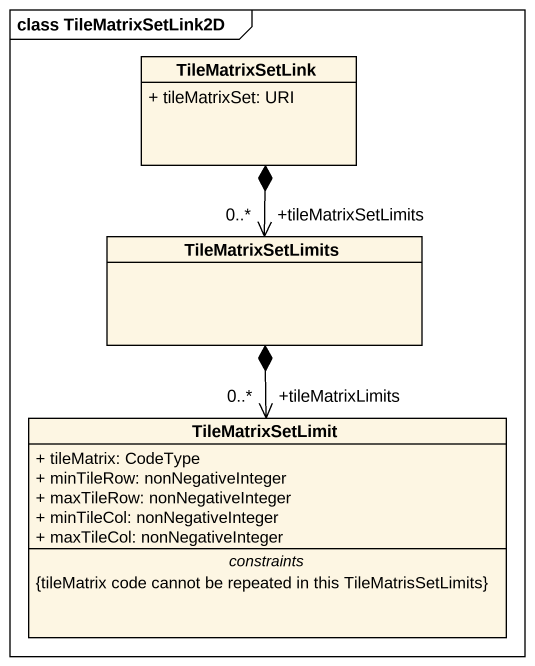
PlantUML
@startuml
mainframe class TileMatrixSetLink2D
hide circle
hide empty members
skinparam classAttributeIconSize 0
class TileMatrixSetLink {
  + tileMatrixSet: URI
}
class TileMatrixSetLimits
class TileMatrixSetLimit {
  + tileMatrix: CodeType
  + minTileRow: nonNegativeInteger
  + maxTileRow: nonNegativeInteger
  + minTileCol: nonNegativeInteger
  + maxTileCol: nonNegativeInteger
  -- constraints --
  {tileMatrix code cannot be repeated in this TileMatrisSetLimits}
}
TileMatrixSetLimits "+tileMatrixSetLimits\n0..*" <-up-* TileMatrixSetLink
TileMatrixSetLimit "+tileMatrixLimits\n0..*" <-up-* TileMatrixSetLimits
@enduml
